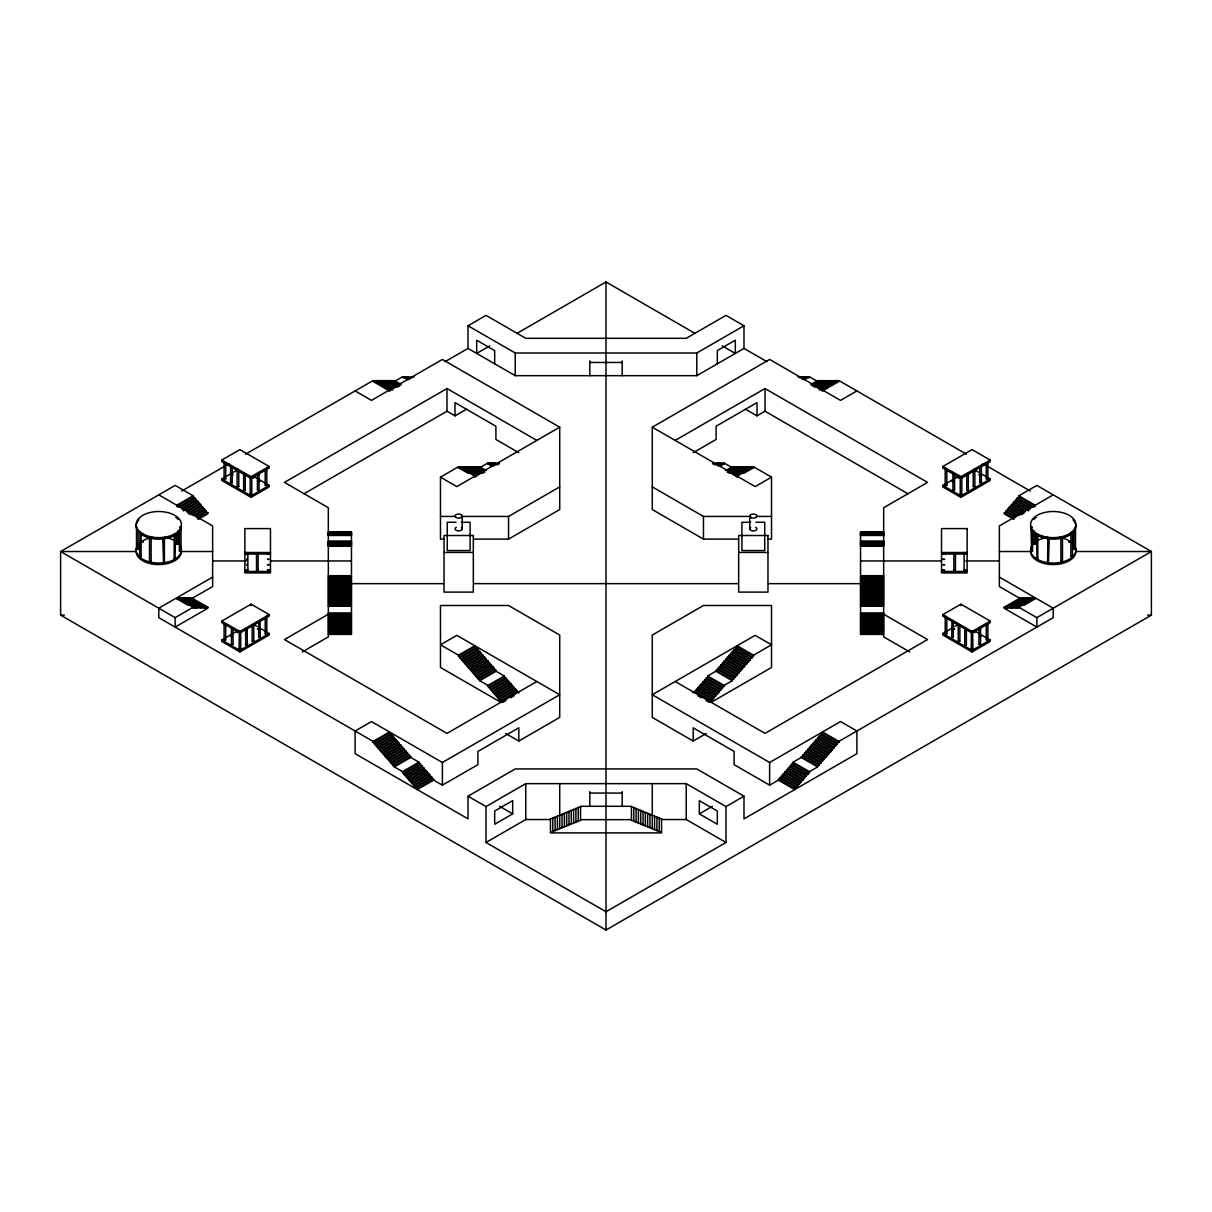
<?xml version="1.0" encoding="UTF-8"?>
<svg xmlns="http://www.w3.org/2000/svg" width="1212" height="1212" viewBox="0 0 1212 1212"><rect width="100%" height="100%" fill="white"/><g stroke="black" fill="none" stroke-linecap="round" stroke-linejoin="round"><path stroke-width="1.5" d="M149.5 561.504L151.121 561.414L149.5 561.504L149.5 537.567L151.121 537.477L151.121 561.414M1032.563 530.826L1032.563 551.066L1031.639 551.581L1030.957 527.235L1032.094 526.765M1030.957 551.172L1032.563 551.066M1073.938 549.066L1075.498 548.854L1073.938 549.066L1073.893 530.538M175.816 534.234L174.195 534.28L174.195 558.217L175.043 558.656L175.543 533.916M174.195 558.217L175.816 558.171M1049.228 538.189L1048.471 562.61L1047.607 562.171L1047.819 537.901M141.092 534.31L141.092 556.399L140.274 556.869L139.471 556.399L140.062 532.023M139.471 556.399L141.092 556.399M176.482 543.749L178.073 543.627L176.482 543.749L176.452 534.416M178.043 543.749L178.073 530.735M225.705 463.317L225.705 478.967L224.902 479.437L224.084 478.967L224.084 461.59M230.613 482.724L232.219 482.724L230.613 482.724L230.613 465.347M237.128 486.497L238.749 486.497L237.128 486.497L237.128 469.105M243.673 490.375L245.263 490.254L243.673 490.375L243.642 472.877M245.233 490.375L245.263 474.604M251.778 476.634L251.778 494.011L250.263 493.784M257.429 489.815L259.05 489.815L257.429 489.815L257.429 474.18M225.705 624.316L225.705 639.951L224.902 640.421L224.084 639.951L224.084 624.316M265.186 485.345L266.807 485.345L265.186 485.345L265.186 469.695M247.869 570.064L246.248 570.064L247.869 570.064L247.869 552.475M233.068 628.452L233.068 644.102L232.265 644.572L231.447 644.102L231.447 626.71M240.627 631.013L240.733 648.632L239.915 649.102L239.112 648.632L239.355 630.922M258.141 552.687L258.141 570.064L257.338 570.534L256.52 570.064L256.52 552.687M239.112 648.632L240.733 648.632M247.248 629.225L247.248 644.86L246.445 645.329L245.627 644.86L245.627 629.225M252.141 641.103L253.762 641.103L252.141 641.103L252.141 625.453M260.05 620.286L260.277 637.345L259.474 637.8L258.656 637.345L258.656 621.695M265.201 633.694L266.807 633.573L265.201 633.694L265.186 617.938M266.776 633.694L266.807 616.196L265.989 616.666M945.193 485.345L946.814 485.345L945.193 485.345L945.193 467.968M954.571 474.18L954.571 489.815L953.753 490.284L952.95 489.815L952.95 472.438M959.859 477.816L958.268 477.937L959.253 477.361M961.843 476.634L961.813 494.132L960.465 493.678M966.767 490.375L968.358 490.254L966.767 490.375L966.737 474.604M968.327 490.375L968.358 472.877M955.48 552.687L955.48 570.064L954.662 570.534L953.859 570.064L953.859 552.687M973.251 486.497L974.872 486.497L973.251 486.497L973.251 470.847M945.224 633.694L946.814 633.573L945.224 633.694L945.193 616.196L946.011 616.666M979.781 482.724L981.387 482.724L979.781 482.724L979.781 467.09M946.799 633.694L946.814 617.938M964.161 569.943L965.722 570.185L964.131 570.064L964.131 552.475M987.916 461.59L987.916 478.967L987.098 479.437L986.295 478.967L986.295 463.317M953.344 621.695L953.344 637.345L952.526 637.8L951.723 637.345L951.95 620.286M959.859 625.453L959.859 641.103L959.04 641.572L958.237 641.103L958.237 625.453M964.752 644.86L966.373 644.86L964.752 644.86L964.752 629.225M972.645 630.922L972.888 648.632L972.085 649.102L971.266 648.632L971.373 631.013M971.266 648.632L972.888 648.632M980.553 626.71L980.553 644.102L979.735 644.572L978.932 644.102L978.932 628.452M987.916 624.316L987.916 639.951L987.098 640.421L986.295 639.951L986.295 624.316M1033.957 543.749L1035.548 543.627L1033.957 543.749L1033.927 530.735M1035.518 543.749L1035.548 534.416M1071.938 532.023L1072.423 532.704L1071.15 532.795M1070.908 556.399L1072.529 556.399L1070.908 556.399L1070.908 534.31M164.181 537.901L162.862 538.416M164.393 538.234L164.393 562.171L163.529 562.61L162.772 538.189M1036.184 534.234L1037.805 534.28L1037.805 558.217L1036.957 558.656L1036.457 533.916M1036.184 558.171L1037.805 558.217M136.501 548.854L138.107 548.96L136.501 548.975L136.501 526.765M138.062 549.066L138.107 530.538M179.906 526.765L181.042 527.235L179.952 527.629M179.437 551.066L181.042 551.172L179.437 551.066L179.437 530.826M1060.894 561.535L1062.5 561.504L1060.894 561.535L1060.879 537.477L1062.5 537.567L1062.5 561.504M224.114 478.846L225.705 478.967M256.55 569.943L258.141 570.064M224.114 639.83L225.705 639.951M231.477 643.981L233.068 644.102M245.657 644.739L247.248 644.86M952.98 489.693L954.571 489.815M986.326 478.846L987.916 478.967M953.874 569.943L955.48 570.064M958.268 640.981L959.859 641.103M978.963 643.981L980.553 644.102M986.326 639.83L987.916 639.951M1044.108 538.295L1045.395 538.279M166.605 538.279L167.892 538.295M1049.138 538.416L1047.607 538.234M140.85 532.795L139.471 532.462M246.642 553.702L246.642 554.505M246.642 559.02L246.642 559.823M246.642 564.337L246.642 565.156M951.95 481.255L953.223 481.815M221.781 460.06L239.9 449.607L269.2 466.514L269.2 468.029L251.081 478.482L221.781 461.575L221.781 460.06L251.535 476.967M181.679 491.072L229.129 463.666M245.491 454.227L373.114 380.538L389.476 389.991L389.476 390.931L391.112 389.991L374.75 380.538L373.114 381.492L373.114 380.538M468.014 348.42L468.014 325.755L486.012 315.362L525.766 338.315L686.234 338.315L725.988 315.362L743.986 325.755L743.986 348.42L696.779 375.675L515.221 375.675L468.014 348.42L445.107 361.646M392.749 389.991L376.387 380.538L374.75 381.492L374.75 380.538M392.749 389.052L378.023 380.538L376.387 381.492L376.387 380.538M392.749 388.098L379.659 380.538L378.023 381.492L378.023 380.538M394.385 388.098L381.295 380.538L379.659 381.492L379.659 380.538M394.385 387.158L382.931 380.538L381.295 381.492L381.295 380.538M396.021 387.158L384.568 380.538L382.931 381.492L382.931 380.538M397.657 387.158L386.204 380.538L384.568 381.492L384.568 380.538M397.657 386.204L387.84 380.538L386.204 381.492L386.204 380.538M399.293 386.204L389.476 380.538L387.84 381.492L387.84 380.538M399.293 385.264L391.112 380.538L389.476 381.492L389.476 380.538M252.914 476.013L269.2 485.406L269.2 486.921L251.081 497.375L221.781 480.467L221.781 478.952L238.385 469.362M176.77 506.177L193.132 496.738L193.132 495.784L176.77 505.237L176.77 506.177L178.406 507.131L194.768 497.677L194.768 498.617L180.043 507.131M400.93 385.264L392.749 380.538L391.112 381.492L391.112 380.538M400.93 384.325L394.385 380.538L392.749 381.492L392.749 380.538M407.474 379.598L402.566 376.765L394.385 381.492L394.385 380.538M409.111 379.598L404.202 376.765L402.566 377.705L402.566 376.765M409.111 378.659L405.838 376.765L404.202 377.705L404.202 376.765M410.747 378.659L407.474 376.765L405.838 377.705L405.838 376.765M181.679 508.07L196.405 499.571L196.405 500.511L181.679 509.01M183.315 509.964L198.041 501.465L198.041 502.404L183.315 510.903M414.019 376.765L412.383 377.705L412.383 376.765M186.587 510.903L199.677 503.344L199.677 504.298L186.587 511.843M188.224 512.797L201.313 505.237L201.313 506.177L188.224 513.736M250.399 476.967L269.2 466.514M189.86 514.676L202.949 507.131L202.949 508.07L191.496 514.676M193.132 515.63L204.586 509.01L204.586 509.964L194.768 515.63M489.769 345.875L476.68 353.434L476.68 340.208L494.678 350.601L494.678 363.827M196.405 516.57L206.222 510.903L206.222 511.843L196.405 517.524M516.827 333.467L606 281.987L695.173 333.467M198.041 518.463L207.858 512.797L207.858 513.736L198.041 519.403M221.781 478.952L251.081 495.859L269.2 485.406M536.81 440.41L446.986 388.552L284.456 482.391L328.331 507.722L328.331 636.891L302.333 651.904M303.954 493.799L446.986 411.232L455 415.852L466.453 409.247M212.63 577.109L158.772 608.197L158.772 617.65L373.114 741.396L389.476 731.957L389.476 732.896L373.114 742.35L373.114 741.396M196.405 608.197L196.405 607.257L194.768 608.197L194.768 607.257L193.132 608.197L193.132 607.257L176.77 597.819L176.77 598.758L178.406 597.819L196.405 608.197L202.949 607.257L202.949 608.197L204.586 607.257L204.586 608.197L207.858 607.257L207.858 608.197L175.134 627.104L175.134 617.65L60.6 551.521L60.6 615.135L606 930.013L1151.4 615.135L1151.4 551.521L1036.866 485.406L1018.868 495.784L1018.868 496.738L1035.23 506.177L1035.23 505.237L1018.868 495.784M196.405 607.257L180.043 597.819L178.406 598.758L178.406 597.819M198.041 607.257L181.679 597.819L180.043 598.758L180.043 597.819M201.313 608.197L183.315 597.819L181.679 598.758L181.679 597.819M201.313 607.257L184.951 597.819L183.315 598.758L183.315 597.819M202.949 607.257L186.587 597.819L184.951 598.758L184.951 597.819M206.222 608.197L188.224 597.819L186.587 598.758L186.587 597.819M206.222 607.257L189.86 597.819L188.224 598.758L188.224 597.819M207.858 607.257L191.496 597.819L189.86 598.758L189.86 597.819M189.784 599.743L212.63 586.547L212.63 525.947L158.772 494.844M175.134 617.65L193.132 607.257M444.107 539.113L440.471 539.113L440.471 477.149L458.469 466.756L474.831 476.195L474.831 477.149L476.467 476.195L460.105 466.756L458.469 467.696L458.469 466.756M476.467 475.255L461.742 466.756L460.105 467.696L460.105 466.756M478.104 475.255L463.378 466.756L461.742 467.696L461.742 466.756M478.104 474.316L465.014 466.756L463.378 467.696L463.378 466.756M479.74 474.316L466.65 466.756L465.014 467.696L465.014 466.756M479.74 473.362L468.286 466.756L466.65 467.696L466.65 466.756M481.376 473.362L469.923 466.756L468.286 467.696L468.286 466.756M471.559 467.696L473.195 466.756L483.012 472.422M473.195 467.696L474.831 466.756L484.648 472.422M476.467 467.696L478.104 466.756L484.648 470.529M478.104 467.696L479.74 466.756L486.285 470.529M479.74 467.696L487.921 462.969L492.829 465.802M487.921 462.969L487.921 463.923L489.557 462.969L494.466 465.802M494.466 464.863L491.193 462.969L489.557 463.923L489.557 462.969M496.102 464.863L492.829 462.969L491.193 463.923L491.193 462.969M497.738 464.863L494.466 462.969L492.829 463.923L492.829 462.969M221.781 621.074L251.081 604.167L269.2 614.62L269.2 616.12L239.9 633.043L221.781 622.589L221.781 621.074L239.9 631.528L269.2 614.62M473.453 539.113L508.54 539.113L559.717 509.555L559.717 427.185L456.833 486.588L440.471 477.149M468.014 325.755L515.221 353.01L696.779 353.01L743.986 325.755M260.141 628.286L269.2 633.512L269.2 635.012L239.9 651.935L221.781 641.481L221.781 639.966L238.067 630.573M221.781 639.966L239.9 650.42L269.2 633.512M328.331 614.226L284.456 639.557L446.986 733.381L536.81 681.523M738.547 539.113L703.46 539.113L652.283 509.555L652.283 427.185L769.62 359.449L840.522 400.384L856.884 390.931M461.272 516.433L508.54 516.433L559.717 486.891M675.19 440.41L765.014 388.552L927.544 482.391L883.669 507.722L883.669 636.891L909.667 651.904M801.253 378.659L804.526 376.765L809.434 377.705L809.434 376.765L804.526 379.598M802.889 378.659L806.162 376.765M802.889 379.598L807.798 376.765M811.07 384.325L817.615 380.538L820.888 381.492L820.888 380.538L829.069 381.492L829.069 380.538L833.977 381.492L833.977 380.538L835.613 381.492L835.613 380.538L837.25 381.492L837.25 380.538L838.886 381.492L838.886 380.538L822.524 389.991L822.524 390.931L820.888 389.991L837.25 380.538M693.188 452.697L716.095 439.471L716.095 426.245L757 402.626L757 415.852L765.014 411.232L908.046 493.799M811.07 385.264L819.251 380.538M812.707 385.264L820.888 380.538M812.707 386.204L822.524 380.538M814.343 386.204L824.16 380.538M814.343 387.158L825.796 380.538M815.979 387.158L827.432 380.538M817.615 387.158L829.069 380.538M817.615 388.098L830.705 380.538M819.251 388.098L832.341 380.538M819.251 389.052L833.977 380.538M819.251 389.991L835.613 380.538M822.524 390.931L838.886 381.492M714.262 464.863L717.534 462.969L724.079 463.923L724.079 462.969L719.17 465.802M715.898 464.863L719.17 462.969M717.534 464.863L720.807 462.969M717.534 465.802L722.443 462.969M720.807 465.802L724.079 463.923M725.715 470.529L732.26 466.756L733.896 467.696M727.351 470.529L733.896 466.756L735.532 467.696M727.351 471.483L735.532 466.756L738.805 467.696M727.351 472.422L737.169 466.756M728.988 472.422L738.805 466.756L740.441 467.696M728.988 473.362L740.441 466.756L742.077 467.696L742.077 466.756L750.258 467.696L750.258 466.756L753.531 467.696L753.531 466.756L737.169 476.195L737.169 477.149L735.532 476.195L751.894 466.756M730.624 473.362L742.077 466.756M732.26 473.362L743.713 466.756M732.26 474.316L745.35 466.756M733.896 474.316L746.986 466.756M733.896 475.255L748.622 466.756M735.532 475.255L750.258 466.756M743.713 473.362L753.531 467.696M458.469 655.192L474.831 645.738L474.831 646.693L458.469 656.131L458.469 655.192L440.471 644.799L456.833 635.346L559.717 694.749L442.38 762.5L371.478 721.564L355.116 731.003L355.116 753.682L468.014 818.857L468.014 796.193L515.221 768.938L696.779 768.938L743.986 796.193L743.986 818.857L856.884 753.682L856.884 731.003L840.522 721.564L769.62 762.5L652.283 694.749L755.167 635.346L771.529 644.799L753.531 655.192L737.169 645.738L737.169 646.693L753.531 656.131L753.531 655.192M460.105 657.071L476.467 647.632L476.467 648.572L460.105 658.025L458.469 656.131M767.893 539.113L771.529 539.113L771.529 477.149L755.167 486.588L652.283 427.185M461.742 658.964L478.104 649.526L478.104 650.465L461.742 659.919L460.105 658.025M463.378 660.858L479.74 651.405L479.74 652.359L463.378 661.797L461.742 659.919M465.014 662.752L481.376 653.298L481.376 654.238L465.014 663.691L463.378 661.797M466.65 664.63L483.012 655.192L483.012 656.131L466.65 665.585L465.014 663.691M468.286 666.524L484.648 657.071L484.648 658.025L468.286 667.464L466.65 665.585M469.923 668.418L486.285 658.964L486.285 659.919L469.923 669.357L468.286 667.464M471.559 670.297L487.921 660.858L487.921 661.797L471.559 671.251L469.923 669.357M473.195 672.19L489.557 662.752L489.557 663.691L473.195 673.13L471.559 671.251M474.831 674.084L491.193 664.63L491.193 665.585L474.831 675.023L473.195 673.13M476.467 675.978L492.829 666.524L492.829 667.464L476.467 676.917L474.831 675.023M478.104 677.856L494.466 668.418L494.466 669.357L478.104 678.811L476.467 676.917M479.74 679.75L496.102 670.297L496.102 671.251L479.74 680.689L478.104 678.811M374.75 743.289L391.112 733.836L391.112 734.79L374.75 744.229L373.114 742.35M376.387 745.183L392.749 735.729L392.749 736.669L376.387 746.122L374.75 744.229M378.023 747.062L394.385 737.623L394.385 738.562L378.023 748.016L376.387 746.122M487.921 685.416L504.283 675.978L504.283 676.917L487.921 686.356L487.921 685.416L479.74 680.689M379.659 748.955L396.021 739.517L396.021 740.456L379.659 749.895L378.023 748.016M489.557 687.31L505.919 677.856L505.919 678.811L489.557 688.249L487.921 686.356M381.295 750.849L397.657 741.396L397.657 742.35L381.295 751.788L379.659 749.895M491.193 689.189L507.555 679.75L507.555 680.689L491.193 690.143L489.557 688.249M382.931 752.728L399.293 743.289L399.293 744.229L382.931 753.682L381.295 751.788M492.829 691.082L509.192 681.644L509.192 682.583L492.829 692.037L491.193 690.143M384.568 754.621L400.93 745.183L400.93 746.122L384.568 755.576L382.931 753.682M494.466 692.976L510.828 683.523L510.828 684.477L494.466 693.915L492.829 692.037M386.204 756.515L402.566 747.062L402.566 748.016L386.204 757.455L384.568 755.576M496.102 694.87L512.464 685.416L512.464 686.356L496.102 695.809L494.466 693.915M387.84 758.409L404.202 748.955L404.202 749.895L387.84 759.348L386.204 757.455M497.738 696.748L514.1 687.31L514.1 688.249L497.738 697.703L496.102 695.809M389.476 760.288L405.838 750.849L405.838 751.788L389.476 761.242L387.84 759.348M499.374 698.642L515.736 689.189L515.736 690.143L499.374 699.582L497.738 697.703M391.112 762.181L407.474 752.743L407.474 753.682L391.112 763.121L389.476 761.242M501.01 700.536L517.372 691.082L517.372 692.037L501.01 701.475L499.374 699.582M392.749 764.075L409.111 754.621L409.111 755.576L392.749 765.014L391.112 763.121M505.919 700.536L502.647 702.415L501.01 701.475M510.828 697.703L514.1 695.809M394.385 765.954L410.747 756.515L410.747 757.455L394.385 766.908L392.749 765.014M402.566 771.635L418.928 762.181L418.928 763.121L402.566 772.574L402.566 771.635L394.385 766.908M404.202 773.514L420.564 764.075L420.564 765.014L404.202 774.468L402.566 772.574M405.838 775.407L422.2 765.954L422.2 766.908L405.838 776.347L404.202 774.468M942.8 466.514L972.1 449.607L990.219 460.06L990.219 461.575L960.919 478.482L942.8 468.029L942.8 466.514L961.601 476.967M407.474 777.301L423.836 767.847L423.836 768.802L407.474 778.24L405.838 776.347M409.111 779.18L425.473 769.741L425.473 770.68L409.111 780.134L407.474 778.24M410.747 781.073L427.109 771.635L427.109 772.574L410.747 782.013L409.111 780.134M412.383 782.967L428.745 773.514L428.745 774.468L412.383 783.906L410.747 782.013M414.019 784.861L430.381 775.407L430.381 776.347L414.019 785.8L412.383 783.906M415.655 786.739L432.017 777.301L432.017 778.24L415.655 787.694L414.019 785.8M417.292 788.633L433.654 779.18L433.654 780.134L417.292 789.573L415.655 787.694M973.615 469.362L990.219 478.952L990.219 480.467L960.919 497.375L942.8 486.921L942.8 485.406L959.086 476.013M960.465 476.967L990.219 460.06M432.714 779.589L442.38 785.164L477.907 764.651L477.907 751.425L518.812 727.806L518.812 741.032L505.722 733.487M518.812 741.032L559.717 717.428L559.717 635.058L508.54 605.5L440.471 605.5L440.471 667.464L501.01 702.415M942.8 485.406L960.919 495.859L990.219 478.952M735.532 647.632L751.894 657.071L751.894 658.025L735.532 648.572L737.169 646.693M733.896 649.526L750.258 658.964L750.258 659.919L733.896 650.465L735.532 648.572M732.26 651.405L748.622 660.858L748.622 661.797L732.26 652.359L733.896 650.465M730.624 653.298L746.986 662.752L746.986 663.691L730.624 654.238L732.26 652.359M728.988 655.192L745.35 664.63L745.35 665.585L728.988 656.131L730.624 654.238M727.351 657.071L743.713 666.524L743.713 667.464L727.351 658.025L728.988 656.131M725.715 658.964L742.077 668.418L742.077 669.357L725.715 659.919L727.351 658.025M724.079 660.858L740.441 670.297L740.441 671.251L724.079 661.797L725.715 659.919M722.443 662.752L738.805 672.19L738.805 673.13L722.443 663.691L724.079 661.797M720.807 664.63L737.169 674.084L737.169 675.023L720.807 665.585L722.443 663.691M719.17 666.524L735.532 675.978L735.532 676.917L719.17 667.464L720.807 665.585M717.534 668.418L733.896 677.856L733.896 678.811L717.534 669.357L719.17 667.464M715.898 670.297L732.26 679.75L732.26 680.689L715.898 671.251L717.534 669.357M707.717 675.978L724.079 685.416L724.079 686.356L707.717 676.917L707.717 675.978L715.898 671.251M1031.957 507.131L1017.232 498.617L1018.868 496.738M706.081 677.856L722.443 687.31L722.443 688.249L706.081 678.811L707.717 676.917M1030.321 509.01L1015.595 500.511L1017.232 498.617M704.445 679.75L720.807 689.189L720.807 690.143L704.445 680.689L706.081 678.811M1028.685 510.903L1013.959 502.404L1015.595 500.511M468.014 796.193L486.012 806.586L525.766 783.634L686.234 783.634L725.988 806.586L743.986 796.193M702.808 681.644L719.17 691.082L719.17 692.037L702.808 682.583L704.445 680.689M1025.413 511.843L1012.323 504.298L1013.959 502.404M701.172 683.523L717.534 692.976L717.534 693.915L701.172 684.477L702.808 682.583M1023.776 513.736L1010.687 506.177L1012.323 504.298M699.536 685.416L715.898 694.87L715.898 695.809L699.536 686.356L701.172 684.477M1020.504 514.676L1009.051 508.07L1010.687 506.177M697.9 687.31L714.262 696.748L714.262 697.703L697.9 688.249L699.536 686.356M1017.232 515.63L1007.414 509.964L1009.051 508.07M696.264 689.189L712.626 698.642L712.626 699.582L696.264 690.143L697.9 688.249M751.894 657.071L753.531 656.131M1015.595 517.524L1005.778 511.843L1007.414 509.964M694.627 691.082L710.99 700.536L710.99 701.475L694.627 692.037L696.264 690.143M750.258 658.964L751.894 658.025M1013.959 519.403L1004.142 513.736L1005.778 511.843M692.991 692.976L694.627 692.037M748.622 660.858L750.258 659.919M746.986 662.752L748.622 661.797M745.35 664.63L746.986 663.691M743.713 666.524L745.35 665.585M742.077 668.418L743.713 667.464M740.441 670.297L742.077 669.357M738.805 672.19L740.441 671.251M737.169 674.084L738.805 673.13M735.532 675.978L737.169 675.023M733.896 677.856L735.532 676.917M732.26 679.75L733.896 678.811M1053.228 494.844L999.37 525.947L999.37 586.547L1022.216 599.743M724.079 685.416L732.26 680.689M1035.23 506.177L1033.594 507.131L1017.232 497.677M722.443 687.31L724.079 686.356M720.807 689.189L722.443 688.249M719.17 691.082L720.807 690.143M717.534 692.976L719.17 692.037M715.898 694.87L717.534 693.915M714.262 696.748L715.898 695.809M512.676 813.858L494.678 824.251L494.678 811.025L512.676 800.632L512.676 813.858L499.586 806.298M712.626 698.642L714.262 697.703M710.99 700.536L712.626 699.582M710.99 701.475L709.353 702.415L706.081 700.536M710.99 702.415L771.529 667.464L771.529 605.5L703.46 605.5L652.283 635.058L652.283 717.428L693.188 741.032L706.278 733.487M486.012 806.586L486.012 842.476L525.766 819.524L550.293 819.524M942.8 614.62L960.919 604.167L990.219 621.074L990.219 622.589L972.1 633.043L942.8 616.12L942.8 614.62L972.1 631.528L990.219 621.074M973.933 630.573L990.219 639.966L990.219 641.481L972.1 651.935L942.8 635.012L942.8 633.512L951.859 628.286M954.874 626.543L957.889 624.801M1004.142 607.257L1020.504 597.819L1022.14 598.758L1022.14 597.819L1023.776 598.758L1023.776 597.819L1027.049 598.758L1027.049 597.819L1030.321 598.758L1030.321 597.819L1031.957 598.758L1031.957 597.819L1033.594 598.758L1033.594 597.819L1035.23 598.758L1035.23 597.819L1018.868 607.257L1018.868 608.197L1017.232 607.257L1017.232 608.197L1013.959 607.257L1013.959 608.197L1012.323 607.257L1012.323 608.197L1009.051 607.257L1009.051 608.197L1007.414 607.257L1007.414 608.197L1004.142 607.257L1004.142 608.197L1036.866 627.104L1036.866 617.65L1151.4 551.521L1076.317 551.521M1005.778 607.257L1022.14 597.819M1005.778 608.197L1023.776 597.819M1009.051 607.257L1025.413 597.819M1010.687 607.257L1027.049 597.819M1010.687 608.197L1028.685 597.819M1013.959 607.257L1030.321 597.819M1015.595 607.257L1031.957 597.819M1015.595 608.197L1033.594 597.819M1023.776 605.364L1035.23 598.758M820.888 733.836L837.25 743.289L837.25 744.229L820.888 734.79L820.888 733.836L822.524 732.896L838.886 742.35L838.886 741.396L1053.228 617.65L1053.228 608.197L999.37 577.109M819.251 735.729L835.613 745.183L835.613 746.122L819.251 736.669L820.888 734.79M817.615 737.623L833.977 747.062L833.977 748.016L817.615 738.562L819.251 736.669M815.979 739.517L832.341 748.955L832.341 749.895L815.979 740.456L817.615 738.562M814.343 741.396L830.705 750.849L830.705 751.788L814.343 742.35L815.979 740.456M942.8 633.512L972.1 650.42L990.219 639.966M812.707 743.289L829.069 752.728L829.069 753.682L812.707 744.229L814.343 742.35M811.07 745.183L827.432 754.621L827.432 755.576L811.07 746.122L812.707 744.229M809.434 747.062L825.796 756.515L825.796 757.455L809.434 748.016L811.07 746.122M807.798 748.955L824.16 758.409L824.16 759.348L807.798 749.895L809.434 748.016M806.162 750.849L822.524 760.288L822.524 761.242L806.162 751.788L807.798 749.895M804.526 752.743L820.888 762.181L820.888 763.121L804.526 753.682L806.162 751.788M699.324 813.858L717.322 824.251L717.322 811.025L699.324 800.632L699.324 813.858L712.414 806.298M802.889 754.621L819.251 764.075L819.251 765.014L802.889 755.576L804.526 753.682M801.253 756.515L817.615 765.954L817.615 766.908L801.253 757.455L802.889 755.576M793.072 762.181L809.434 771.635L809.434 772.574L793.072 763.121L793.072 762.181L801.253 757.455M791.436 764.075L807.798 773.514L807.798 774.468L791.436 765.014L793.072 763.121M789.8 765.954L806.162 775.407L806.162 776.347L789.8 766.908L791.436 765.014M788.164 767.847L804.526 777.301L804.526 778.24L788.164 768.802L789.8 766.908M786.527 769.741L802.889 779.18L802.889 780.134L786.527 770.68L788.164 768.802M784.891 771.635L801.253 781.073L801.253 782.013L784.891 772.574L786.527 770.68M783.255 773.514L799.617 782.967L799.617 783.906L783.255 774.468L784.891 772.574M781.619 775.407L797.981 784.861L797.981 785.8L781.619 776.347L783.255 774.468M837.25 743.289L838.886 742.35M779.983 777.301L796.345 786.739L796.345 787.694L779.983 778.24L781.619 776.347M835.613 745.183L837.25 744.229M778.346 779.18L794.708 788.633L794.708 789.573L778.346 780.134L779.983 778.24M833.977 747.062L835.613 746.122M693.188 741.032L693.188 727.806L734.093 751.425L734.093 764.651L769.62 785.164L779.286 779.589M832.341 748.955L833.977 748.016M830.705 750.849L832.341 749.895M829.069 752.728L830.705 751.788M827.432 754.621L829.069 753.682M825.796 756.515L827.432 755.576M824.16 758.409L825.796 757.455M822.524 760.288L824.16 759.348M820.888 762.181L822.524 761.242M819.251 764.075L820.888 763.121M817.615 765.954L819.251 765.014M809.434 771.635L817.615 766.908M807.798 773.514L809.434 772.574M806.162 775.407L807.798 774.468M804.526 777.301L806.162 776.347M802.889 779.18L804.526 778.24M801.253 781.073L802.889 780.134M799.617 782.967L801.253 782.013M797.981 784.861L799.617 783.906M796.345 786.739L797.981 785.8M794.708 788.633L796.345 787.694M725.988 806.586L725.988 842.476L606 911.757L486.012 842.476M258.807 629.437L257.429 629.104L258.807 628.77M953.193 628.77L954.571 629.104L953.193 629.437M973.66 632.028L974.842 632.543L973.857 631.982M1032.048 527.629L1030.957 527.235M232.053 474.362L233.068 474.816L232.053 475.271M252.747 477.361L253.732 477.937L252.141 477.816M979.947 475.271L978.932 474.816L979.947 474.362M589.805 362.464L622.195 362.464M440.471 516.433L455.606 516.433M652.283 486.891L703.46 516.433L750.728 516.433M756.394 516.433L771.529 516.433M456.045 522.266L447.258 522.266L447.258 550.551L470.089 550.551L470.089 522.266L461.317 522.266M750.683 522.266L741.911 522.266L741.911 550.551L764.742 550.551L764.742 522.266L755.955 522.266M328.331 531.932L351.465 531.932L351.465 634.406L328.331 634.406M883.669 531.932L860.535 531.932L860.535 634.406L883.669 634.406M328.331 532.326L351.465 532.326M860.535 532.326L883.669 532.326M328.331 532.719L351.465 532.719M860.535 532.719L883.669 532.719M328.331 533.113L351.465 533.113M860.535 533.113L883.669 533.113M328.331 533.492L351.465 533.492M860.535 533.492L883.669 533.492M328.331 533.659L351.465 533.659M860.535 533.659L883.669 533.659M328.331 533.886L351.465 533.886M860.535 533.886L883.669 533.886M328.331 534.28L351.465 534.28M860.535 534.28L883.669 534.28M328.331 534.84L351.465 534.674M860.535 534.674L883.669 534.84M328.331 535.068L351.465 535.068M860.535 535.068L883.669 535.068M328.331 535.462L351.465 535.462M860.535 535.462L883.669 535.462M328.331 541.188L351.465 541.188M860.535 541.188L883.669 541.188M328.331 541.582L351.465 541.582M860.535 541.582L883.669 541.582M328.331 542.128L351.465 541.976M860.535 542.128L883.669 541.976M328.331 542.37L351.465 542.37M860.535 542.37L883.669 542.37M328.331 542.749L351.465 542.749M860.535 542.749L883.669 542.749M328.331 543.143L351.465 543.143M860.535 543.143L883.669 543.143M328.331 543.537L351.465 543.537M860.535 543.537L883.669 543.537M328.331 543.93L351.465 543.93M860.535 543.93L883.669 543.93M328.331 544.324L351.465 544.324M860.535 544.324L883.669 544.324M328.331 544.703L351.465 544.703M860.535 544.703L883.669 544.703M328.331 545.097L351.465 545.097M860.535 545.097L883.669 545.097M328.331 545.491L351.465 545.491M860.535 545.491L883.669 545.491M328.331 545.885L351.465 545.885M860.535 545.885L883.669 545.885M328.331 546.279L351.465 546.279M860.535 546.279L883.669 546.279M135.683 551.521L60.6 551.521L175.134 485.406L193.132 495.784M180.724 551.521L212.63 551.521M999.37 551.521L1031.276 551.521M244.869 552.52L270.473 552.52M444.031 552.43L473.331 552.43M738.669 552.43L767.969 552.43M941.527 552.52L967.131 552.52M244.869 554.035L270.473 554.035M941.527 554.035L967.131 554.035M212.63 560.974L246.218 560.974M270.473 560.974L351.465 560.974M860.535 560.974L941.527 560.974M965.782 560.974L999.37 560.974M244.869 571.428L270.473 571.428M941.527 571.428L967.131 571.428M328.331 575.67L351.465 575.67M860.535 575.67L883.669 575.67M328.331 576.609L351.465 576.609M860.535 576.609L883.669 576.609M328.331 577.942L351.465 577.942M860.535 577.942L883.669 577.942M328.331 578.897L351.465 578.897M860.535 578.897L883.669 578.897M328.331 580.23L351.465 580.23M860.535 580.23L883.669 580.23M328.331 581.169L351.465 581.169M860.535 581.169L883.669 581.169M328.331 582.502L351.465 582.502M860.535 582.502L883.669 582.502M328.331 583.457L351.465 583.457M860.535 583.457L883.669 583.457M350.995 583.639L443.547 583.639M473.771 583.639L738.229 583.639M768.453 583.639L861.005 583.639M328.331 584.79L351.465 584.79M860.535 584.79L883.669 584.79M328.331 585.729L351.465 585.729M860.535 585.729L883.669 585.729M328.331 587.062L351.465 587.062M860.535 587.062L883.669 587.062M328.331 588.017L351.465 588.017M860.535 588.017L883.669 588.017M328.331 589.35L351.465 589.35M860.535 589.35L883.669 589.35M328.331 590.289L351.465 590.289M860.535 590.289L883.669 590.289M328.331 591.638L351.465 591.638M860.535 591.638L883.669 591.638M328.331 592.577L351.465 592.577M860.535 592.577L883.669 592.577M328.331 593.91L351.465 593.91M860.535 593.91L883.669 593.91M328.331 594.85L351.465 594.85M860.535 594.85L883.669 594.85M328.331 596.198L351.465 596.198M860.535 596.198L883.669 596.198M328.331 597.137L351.465 597.137M860.535 597.137L883.669 597.137M328.331 598.47L351.465 598.47M860.535 598.47L883.669 598.47M328.331 599.41L351.465 599.41M860.535 599.41L883.669 599.41M328.331 600.758L351.465 600.758M860.535 600.758L883.669 600.758M328.331 601.697L351.465 601.697M860.535 601.697L883.669 601.697M328.331 603.031L351.465 603.031M860.535 603.031L883.669 603.031M328.331 603.985L351.465 603.985M860.535 603.985L883.669 603.985M328.331 605.318L351.465 605.318M860.535 605.318L883.669 605.318M328.331 606.258L351.465 606.258M860.535 606.258L883.669 606.258M328.331 612.939L351.465 612.939M860.535 612.939L883.669 612.939M328.331 613.878L351.465 613.878M860.535 613.878L883.669 613.878M60.6 615.135L64.372 615.135M1147.612 615.135L1151.4 615.135M328.331 615.226L351.465 615.226M860.535 615.226L883.669 615.226M328.331 616.166L351.465 616.166M860.535 616.166L883.669 616.166M328.331 617.499L351.465 617.499M860.535 617.499L883.669 617.499M328.331 618.438L351.465 618.438M860.535 618.438L883.669 618.438M328.331 619.787L351.465 619.787M860.535 619.787L883.669 619.787M328.331 620.726L351.465 620.726M860.535 620.726L883.669 620.726M328.331 622.059L351.465 622.059M860.535 622.059L883.669 622.059M328.331 622.998L351.465 622.998M860.535 622.998L883.669 622.998M328.331 624.347L351.465 624.347M860.535 624.347L883.669 624.347M328.331 625.286L351.465 625.286M860.535 625.286L883.669 625.286M328.331 626.619L351.465 626.619M860.535 626.619L883.669 626.619M328.331 627.574L351.465 627.574M860.535 627.574L883.669 627.574M328.331 628.907L351.465 628.907M860.535 628.907L883.669 628.907M328.331 629.846L351.465 629.846M860.535 629.846L883.669 629.846M328.331 631.179L351.465 631.179M860.535 631.179L883.669 631.179M328.331 632.134L351.465 632.134M860.535 632.134L883.669 632.134M328.331 633.467L351.465 633.467M860.535 633.467L883.669 633.467M589.805 793.072L622.195 793.072M580.548 807.237L578.23 807.237L578.23 821.554L575.912 821.554M631.452 807.237L633.77 807.237L633.77 821.554L636.088 821.554M578.23 808.192L575.912 808.192L575.912 822.493L573.609 822.493M633.77 808.192L636.088 808.192L636.088 822.493L638.391 822.493M575.912 809.131L573.609 809.131L573.609 823.433L571.291 823.433M636.088 809.131L638.391 809.131L638.391 823.433L640.709 823.433M573.609 810.071L571.291 810.071L571.291 824.387L568.973 824.387M638.391 810.071L640.709 810.071L640.709 824.387L643.027 824.387M571.291 811.025L568.973 811.025L568.973 825.327L566.671 825.327M640.709 811.025L643.027 811.025L643.027 825.327L645.329 825.327M568.973 811.964L566.671 811.964L566.671 826.266L564.353 826.266M643.027 811.964L645.329 811.964L645.329 826.266L647.647 826.266M566.671 812.919L564.353 812.919L564.353 827.22L562.035 827.22M645.329 812.919L647.647 812.919L647.647 827.22L649.965 827.22M564.353 813.858L562.035 813.858L562.035 828.16L559.717 828.16M647.647 813.858L649.965 813.858L649.965 828.16L652.283 828.16M559.717 814.797L562.035 814.797M649.965 814.797L652.283 814.797M559.717 815.752L557.414 815.752L557.414 830.053L555.096 830.053M652.283 815.752L654.586 815.752L654.586 830.053L656.904 830.053M557.414 816.691L555.096 816.691L555.096 830.993L552.778 830.993M654.586 816.691L656.904 816.691L656.904 830.993L659.222 830.993M555.096 817.63L552.778 817.63L552.778 831.932L550.46 831.932M656.904 817.63L659.222 817.63L659.222 831.932L661.54 831.932M552.778 818.585L550.46 818.585L550.46 832.886L661.54 832.886L661.54 818.585L659.222 818.585M580.548 819.66L631.452 819.66M661.707 819.524L686.234 819.524L725.988 842.476M578.23 820.6L580.548 820.6L580.548 806.298L631.452 806.298L631.452 820.6L633.77 820.6M557.414 829.099L559.717 829.099L559.717 783.634M654.586 829.099L652.283 829.099L652.283 783.634M238.143 631.982L237.158 632.543L238.34 632.028M838.886 380.538L966.509 454.227M982.871 463.666L1030.321 491.072M809.434 376.765L817.615 381.492L817.615 380.538M1015.595 499.571L1030.321 508.07M797.981 376.765L799.617 377.705L799.617 376.765M1013.959 501.465L1028.685 509.964M743.986 348.42L766.893 361.646M1012.323 503.344L1025.413 510.903M1010.687 505.237L1023.776 512.797M1009.051 507.131L1022.14 514.676M1007.414 509.01L1018.868 515.63M722.231 345.875L735.32 353.434L735.32 340.208L717.322 350.601L717.322 363.827M1005.778 510.903L1015.595 516.57M1004.142 512.797L1013.959 518.463M745.547 409.247L757 415.852M1018.868 607.257L1036.866 617.65M753.531 466.756L771.529 477.149M724.079 462.969L732.26 467.696M559.717 427.185L442.38 359.449L371.478 400.384L355.116 390.931M883.669 614.226L927.544 639.557L765.014 733.381L675.19 681.523M518.812 452.697L495.905 439.471L495.905 426.245L455 402.626L455 415.852M373.114 381.492L389.476 390.931M487.921 463.923L491.193 465.802M484.648 471.483L476.467 466.756L474.831 467.696L474.831 466.756M483.012 473.362L471.559 466.756L469.923 467.696L469.923 466.756M458.469 467.696L468.286 473.362M838.886 741.396L822.524 731.957L822.524 732.896M697.9 695.809L701.172 697.703M474.831 646.693L476.467 647.632M476.467 648.572L478.104 649.526M478.104 650.465L479.74 651.405M479.74 652.359L481.376 653.298M481.376 654.238L483.012 655.192M483.012 656.131L484.648 657.071M484.648 658.025L486.285 658.964M486.285 659.919L487.921 660.858M487.921 661.797L489.557 662.752M489.557 663.691L491.193 664.63M491.193 665.585L492.829 666.524M492.829 667.464L494.466 668.418M494.466 669.357L496.102 670.297M496.102 671.251L504.283 675.978M193.132 496.738L194.768 497.677M504.283 676.917L505.919 677.856M194.768 498.617L196.405 499.571M505.919 678.811L507.555 679.75M196.405 500.511L198.041 501.465M507.555 680.689L509.192 681.644M198.041 502.404L199.677 503.344M509.192 682.583L510.828 683.523M199.677 504.298L201.313 505.237M510.828 684.477L512.464 685.416M201.313 506.177L202.949 507.131M512.464 686.356L514.1 687.31M202.949 508.07L204.586 509.01M514.1 688.249L515.736 689.189M204.586 509.964L206.222 510.903M515.736 690.143L517.372 691.082M206.222 511.843L207.858 512.797M517.372 692.037L519.009 692.976M254.111 624.801L257.126 626.543M176.77 598.758L188.224 605.364M389.476 732.896L391.112 733.836M391.112 734.79L392.749 735.729M392.749 736.669L394.385 737.623M394.385 738.562L396.021 739.517M396.021 740.456L397.657 741.396M397.657 742.35L399.293 743.289M399.293 744.229L400.93 745.183M400.93 746.122L402.566 747.062M402.566 748.016L404.202 748.955M404.202 749.895L405.838 750.849M405.838 751.788L407.474 752.743M407.474 753.682L409.111 754.621M409.111 755.576L410.747 756.515M410.747 757.455L418.928 762.181M418.928 763.121L420.564 764.075M420.564 765.014L422.2 765.954M422.2 766.908L423.836 767.847M423.836 768.802L425.473 769.741M425.473 770.68L427.109 771.635M427.109 772.574L428.745 773.514M428.745 774.468L430.381 775.407M430.381 776.347L432.017 777.301M432.017 778.24L433.654 779.18M260.05 481.255L258.777 481.815M1075.498 526.765L1075.498 548.854M1072.529 532.462L1072.529 556.399M1020.504 597.819L1020.504 598.758M981.387 465.347L981.387 482.724M974.872 469.105L974.872 486.497M972.1 631.528L972.1 633.043M972.1 650.42L972.1 651.935M966.373 629.225L966.373 644.86M960.919 476.967L960.919 478.482M960.919 495.859L960.919 497.375M960.919 604.167L960.919 605.667M960.222 476.634L960.222 494.011M946.814 469.695L946.814 485.345M804.526 376.765L804.526 377.705L802.889 376.765L802.889 377.705L801.253 376.765L801.253 377.705M769.62 762.5L769.62 785.164M765.014 388.552L765.014 411.232M749.773 516.191L749.773 528.977M717.534 462.969L717.534 463.923L715.898 462.969L715.898 463.923M714.262 462.969L714.262 463.923L712.626 462.969L712.626 463.923M703.46 516.433L703.46 539.113M696.779 353.01L696.779 375.675M686.234 783.634L686.234 819.524M622.195 360.979L622.195 375.675M622.195 791.603L622.195 806.298M606 281.987L606 930.013M589.805 360.979L589.805 375.675M589.805 791.603L589.805 806.298M525.766 783.634L525.766 819.524M515.221 353.01L515.221 375.675M508.54 516.433L508.54 539.113M499.374 463.923L499.374 462.969L497.738 463.923L497.738 462.969M496.102 463.923L496.102 462.969L494.466 463.923L494.466 462.969M462.226 516.191A3.545 2.045 0 0 1 456.727 517.782A3.545 2.045 0 0 1 457.091 514.236A3.545 2.045 0 0 1 462.226 516.191L462.226 528.977M446.986 388.552L446.986 411.232M442.38 762.5L442.38 785.164M410.747 377.705L410.747 376.765L407.474 377.705L407.474 376.765M266.807 467.968L266.807 485.345M259.05 472.438L259.05 489.815M253.762 625.453L253.762 641.103M251.081 476.967L251.081 478.482M251.081 495.859L251.081 497.375M251.081 604.167L251.081 605.667M250.157 476.634L250.157 494.011M239.9 631.528L239.9 633.043M239.9 650.42L239.9 651.935M238.749 470.847L238.749 486.497M232.219 467.09L232.219 482.724M191.496 597.819L191.496 598.758M181.042 527.235L181.042 551.172M181.391 525.887A22.619 13.059 0 0 1 153.242 538.749A22.619 13.059 0 0 1 139.016 519.721M175.876 517.539A22.619 13.059 0 0 1 178.194 519.387M181.391 551.324A22.619 13.059 0 0 1 156.151 564.489A22.619 13.059 0 0 1 136.835 548.339M164.302 537.355A22.619 13.059 0 0 1 177.497 557.338A22.619 13.059 0 0 1 140.44 557.656A22.619 13.059 0 0 1 152.591 537.446M461.333 527.493A3.545 2.045 0 0 1 461.03 530.386A3.545 2.045 0 0 1 456.015 530.205A3.545 2.045 0 0 1 456.333 527.311M1072.984 519.721A22.619 13.059 0 0 1 1058.758 538.749A22.619 13.059 0 0 1 1030.609 525.887M1033.806 519.387A22.619 13.059 0 0 1 1036.124 517.539M1075.165 548.339A22.619 13.059 0 0 1 1055.849 564.489A22.619 13.059 0 0 1 1030.609 551.324M1059.409 537.446A22.619 13.059 0 0 1 1071.559 557.656A22.619 13.059 0 0 1 1034.503 557.338A22.619 13.059 0 0 1 1047.698 537.355M755.667 527.311A3.545 2.045 0 0 1 755.985 530.205A3.545 2.045 0 0 1 750.97 530.386A3.545 2.045 0 0 1 750.667 527.493M141.743 541.734L143.349 541.809L141.743 541.734M230.628 636.073L232.219 636.194L230.628 636.073M267.519 553.975L269.109 554.096L267.594 553.869M267.519 559.308L269.109 559.429L267.594 559.187M267.519 564.625L269.109 564.747L267.519 564.625M267.519 569.943L269.109 570.064L267.519 569.943M942.921 553.975L944.512 554.096L942.921 553.975M942.921 559.308L944.512 559.429L942.921 559.308M942.921 564.625L944.512 564.747L942.921 564.625M942.921 569.943L944.512 570.064L942.921 569.943M979.796 636.073L981.387 636.194L979.796 636.073M1068.696 541.688L1070.272 541.855L1068.696 541.688M270.473 528.599L244.869 528.599L244.869 572.928L270.473 572.928L270.473 528.599M967.131 528.599L941.527 528.599L941.527 572.928L967.131 572.928L967.131 528.599M473.331 535.507L444.031 535.507L444.031 592.107L473.331 592.107L473.331 535.507M767.969 535.507L738.669 535.507L738.669 592.107L767.969 592.107L767.969 535.507M143.016 533.947A22.619 13.059 0 0 0 180.709 527.765A22.619 13.059 0 0 0 152.591 512.009A22.619 13.059 0 0 0 143.016 533.947M1041.623 535.78A22.619 13.059 0 0 0 1075.847 524.766A22.619 13.059 0 0 0 1042.214 513.161A22.619 13.059 0 0 0 1041.623 535.78M750.97 517.6A3.545 2.045 0 0 0 756.803 516.479A3.545 2.045 0 0 0 752.197 514.13A3.545 2.045 0 0 0 750.97 517.6"/></g></svg>
